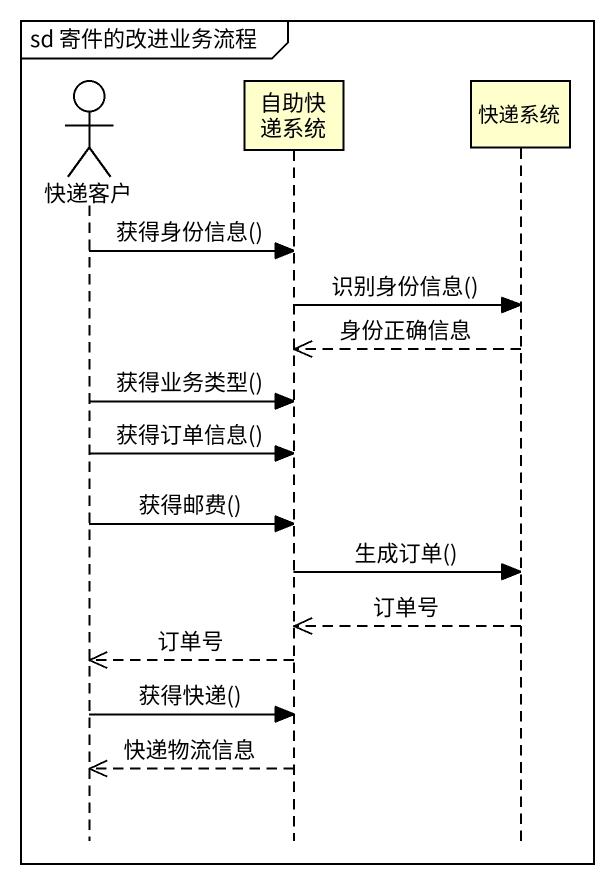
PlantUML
@startuml
mainframe sd 寄件的改进业务流程
hide footbox
actor 快递客户
participant 自助快递系统
participant 快递系统

快递客户 -> 自助快递系统 : 获得身份信息()
自助快递系统 -> 快递系统 : 识别身份信息()
快递系统 -->> 自助快递系统 : 身份正确信息
快递客户 -> 自助快递系统 : 获得业务类型()
快递客户 -> 自助快递系统 : 获得订单信息()
快递客户 -> 自助快递系统 : 获得邮费()
自助快递系统 -> 快递系统 : 生成订单()
快递系统 -->> 自助快递系统 : 订单号
自助快递系统 -->> 快递客户 : 订单号
快递客户 -> 自助快递系统 : 获得快递()
自助快递系统 -->> 快递客户 : 快递物流信息
@enduml
